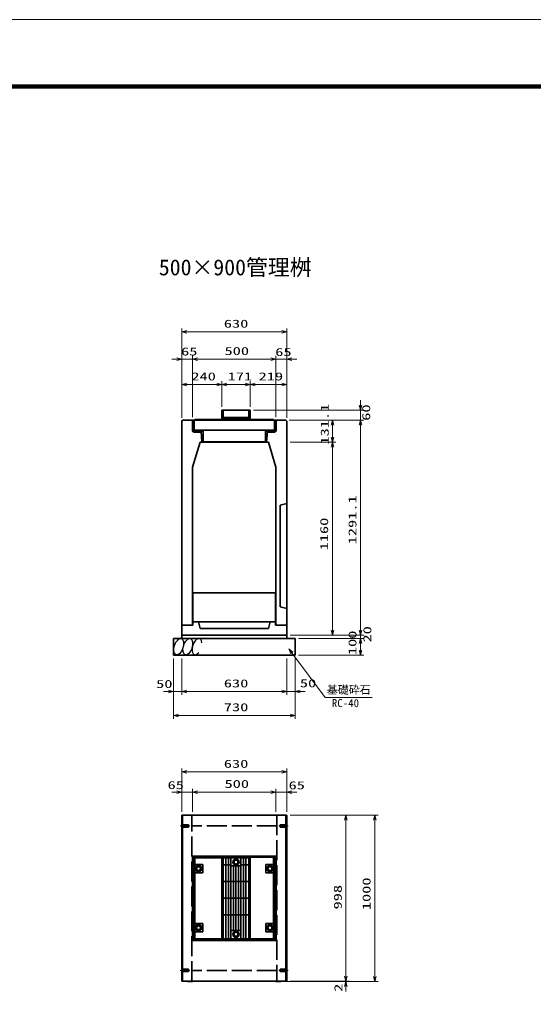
# Model space of a CAD drawing. Units: millimetres on the paper. Extents: x 0 to 841, y 0 to 594.
# Drawn here: x 532.3 to 686.7, y 301.9 to 594 of the extents above; entities that cross this region are included whole.
import ezdxf
from ezdxf.enums import TextEntityAlignment as Align

# ---------------------------------------------------------------- set-up
doc = ezdxf.new("R2010")
doc.units = ezdxf.units.MM
doc.linetypes.add('DASHED', pattern=[7.5, 6, -1.5])
doc.linetypes.add('USER2', pattern=[18.5, 12, -1.5, 3.5, -1.5])
for name, color, linetype, lineweight in [('D-BMK（構造物基準線）', 2, 'USER2', 18), ('D-STR-DIM（寸法）', 7, 'Continuous', 13), ('D-STR-HTXT(基礎砕石-旗)', 7, 'Continuous', 13), ('D-STR-STRF(グリ)', 7, 'Continuous', 25), ('D-STR（構造物）', 1, 'Continuous', 35), ('D-TTL-LINE（区切線）', 7, 'Continuous', 18), ('D-TTL（外枠）', 2, 'Continuous', 140)]:
    doc.layers.add(name, color=color, linetype=linetype, lineweight=lineweight)
doc.layers.add('D-STR-TXT(文字)', color=7, linetype='Continuous')
doc.styles.add('ＭＳ ゴシック', font='')
doc.styles.get('ＭＳ ゴシック').set_extended_font_data('MS Gothic')

# ---------------------------------------------------------------- blocks, each defined once
blk = doc.blocks.new('_Open30')
at = {"color": 7, "linetype": 'Continuous', "lineweight": 13}
for p, q in [((-1, 0.2679), (0, 0)), ((0, 0), (-1, -0.2679)), ((0, 0), (-1, 0))]:
    blk.add_line(p, q, dxfattribs=at)

msp = doc.modelspace()

# ---------------------------------------------------------------- linework, layer by layer
at = {"layer": 'D-BMK（構造物基準線）'}
for p, q in [((580.602, 351.661), (583.452, 351.661)), ((613.027, 351.661), (610.177, 351.661)), ((580.602, 308.261), (583.452, 308.261)), ((613.027, 308.261), (610.177, 308.261))]:
    msp.add_line(p, q, dxfattribs=at)
at = {"layer": 'D-STR-DIM（寸法）'}
for p, q in [((581.064, 492.916), (581.064, 501.125)), ((582.564, 500.125), (611.064, 500.125)), ((612.564, 492.922), (612.564, 501.125)), ((579.564, 491.916), (578.064, 491.916)), ((581.064, 474.319), (581.064, 492.916)), ((581.064, 491.916), (584.314, 491.916)), ((584.314, 474.504), (584.314, 492.916)), ((584.314, 475.504), (584.314, 492.916)), ((585.814, 491.916), (587.314, 491.916)), ((585.814, 491.916), (607.814, 491.916)), ((607.814, 491.922), (606.314, 491.922)), ((609.314, 474.504), (609.314, 492.922)), ((609.314, 475.504), (609.314, 492.916)), ((609.314, 491.922), (612.564, 491.922)), ((612.564, 474.266), (612.564, 492.922)), ((614.064, 491.922), (615.564, 491.922)), ((581.064, 474.319), (581.064, 485.277)), ((593.064, 477.564), (593.064, 485.277)), ((593.064, 477.564), (593.064, 485.277)), ((601.614, 477.564), (601.614, 485.277)), ((601.614, 477.564), (601.614, 485.277)), ((612.564, 474.319), (612.564, 485.277)), ((582.564, 484.277), (591.564, 484.277)), ((594.564, 484.277), (600.114, 484.277)), ((603.114, 484.277), (611.064, 484.277)), ((634.767, 478.064), (634.767, 479.564)), ((602.614, 476.564), (635.767, 476.564)), ((634.767, 473.564), (634.767, 476.564)), ((613.314, 473.564), (635.767, 473.564)), ((613.314, 473.564), (627.269, 473.564)), ((613.314, 473.564), (635.767, 473.564)), ((626.269, 468.511), (626.269, 472.064)), ((634.767, 410.511), (634.767, 472.064)), ((634.767, 472.064), (634.767, 470.564)), ((613.564, 467.011), (627.269, 467.011)), ((613.564, 467.011), (627.269, 467.011)), ((626.269, 410.511), (626.269, 465.511)), ((634.767, 410.511), (634.767, 412.011)), ((613.564, 409.011), (635.767, 409.011)), ((613.564, 409.011), (627.269, 409.011)), ((613.564, 409.011), (635.767, 409.011)), ((634.767, 408.011), (634.767, 409.011)), ((616.064, 408.011), (635.767, 408.011)), ((616.064, 408.011), (635.767, 408.011)), ((634.767, 404.511), (634.767, 406.511)), ((634.767, 406.511), (634.767, 405.011)), ((578.564, 402.011), (578.564, 391.044)), ((578.564, 401.011), (578.564, 383.886)), ((581.064, 402.011), (581.064, 391.044)), ((581.064, 402.011), (581.064, 391.044)), ((612.564, 402.011), (612.564, 391.044)), ((612.564, 401.011), (612.564, 391.044)), ((615.064, 402.011), (615.064, 391.044)), ((615.064, 401.011), (615.064, 383.886)), ((616.064, 403.011), (635.767, 403.011)), ((577.064, 392.044), (575.564, 392.044)), ((578.564, 392.044), (581.064, 392.044)), ((582.564, 392.044), (584.064, 392.044)), ((582.564, 392.044), (611.064, 392.044)), ((611.064, 392.044), (609.564, 392.044)), ((612.564, 392.044), (615.064, 392.044)), ((616.564, 392.044), (618.064, 392.044)), ((580.064, 384.886), (613.564, 384.886)), ((581.064, 355.911), (581.064, 368.888)), ((612.564, 362.868), (612.564, 368.888)), ((582.564, 367.888), (611.064, 367.888)), ((581.064, 355.911), (581.064, 362.838)), ((584.314, 355.911), (584.314, 362.838)), ((584.314, 355.911), (584.314, 362.838)), ((609.314, 355.911), (609.314, 362.838)), ((609.314, 355.911), (609.314, 362.838)), ((612.564, 355.911), (612.564, 362.838)), ((579.564, 361.838), (578.064, 361.838)), ((581.064, 361.838), (584.314, 361.838)), ((585.814, 361.838), (607.814, 361.838)), ((585.814, 361.838), (587.314, 361.838)), ((607.814, 361.838), (606.314, 361.838)), ((609.314, 361.838), (612.564, 361.838)), ((614.064, 361.838), (615.564, 361.838)), ((613.564, 354.911), (631.353, 354.911)), ((631.353, 354.911), (639.993, 354.911)), ((630.353, 306.511), (630.353, 353.411)), ((638.993, 306.411), (638.993, 353.411)), ((630.353, 306.511), (630.353, 308.011)), ((612.314, 304.911), (631.353, 304.911)), ((613.564, 305.011), (631.353, 305.011)), ((613.564, 305.011), (631.353, 305.011)), ((628.916, 304.911), (639.993, 304.911)), ((630.353, 305.011), (630.353, 304.911)), ((630.353, 303.411), (630.353, 301.911))]:
    msp.add_line(p, q, dxfattribs=at)
at = {"layer": 'D-STR-HTXT(基礎砕石-旗)'}
msp.add_lwpolyline([(638.186, 390.314), (624.082, 390.314), (614.078, 403.64)], dxfattribs=at)
at = {"layer": 'D-STR-STRF(グリ)'}
for centre in [(580.159, 405.534), (582.88, 405.534)]:
    msp.add_ellipse(centre, major_axis=(0.79, 2.421), ratio=0.5139, dxfattribs=at)
msp.add_ellipse((585.621, 405.534), major_axis=(0.79, 2.421), ratio=0.5139, start_param=5.3575563, end_param=10.3750652, dxfattribs=at)
at = {"layer": 'D-STR（構造物）'}
for p, q in [((593.065, 476.564), (593.064, 473.614)), ((593.364, 476.564), (593.064, 476.564)), ((593.364, 476.564), (593.364, 473.614)), ((593.464, 476.564), (601.214, 476.564)), ((593.464, 474.364), (593.464, 476.564)), ((601.214, 476.564), (601.214, 474.364)), ((601.314, 476.564), (601.314, 473.614)), ((601.614, 476.564), (601.314, 476.564)), ((601.614, 473.614), (601.614, 476.564)), ((581.314, 473.564), (581.064, 473.319)), ((581.064, 473.319), (581.064, 412.011)), ((581.314, 473.564), (612.314, 473.564)), ((584.264, 473.564), (584.564, 473.564)), ((584.264, 470.514), (584.264, 473.564)), ((584.564, 473.564), (584.564, 470.514)), ((584.764, 473.614), (608.864, 473.614)), ((584.764, 470.614), (584.764, 473.614)), ((593.065, 473.839), (584.989, 473.839)), ((584.989, 473.839), (584.989, 473.614)), ((601.314, 473.914), (593.364, 473.914)), ((601.214, 474.364), (593.464, 474.364)), ((593.614, 473.914), (593.614, 474.364)), ((601.064, 474.364), (601.064, 473.914)), ((608.639, 473.839), (601.614, 473.839)), ((608.639, 473.614), (608.639, 473.839)), ((608.864, 473.614), (608.864, 470.614)), ((609.364, 473.564), (609.064, 473.564)), ((609.064, 473.564), (609.064, 470.514)), ((609.364, 470.514), (609.364, 473.564)), ((612.314, 473.564), (612.564, 473.319)), ((612.564, 473.319), (612.564, 412.011)), ((608.864, 470.614), (584.764, 470.614)), ((584.764, 470.314), (587.189, 470.314)), ((584.989, 470.614), (584.989, 470.314)), ((586.814, 470.314), (586.814, 470.014)), ((586.864, 470.314), (587.114, 467.011)), ((587.189, 470.314), (587.189, 470.614)), ((587.439, 467.114), (587.439, 470.614)), ((606.189, 470.614), (606.189, 467.114)), ((606.439, 470.314), (606.439, 470.614)), ((608.864, 470.314), (606.439, 470.314)), ((606.764, 470.314), (606.514, 467.011)), ((606.814, 470.314), (606.814, 470.014)), ((608.639, 470.614), (608.639, 470.314)), ((586.814, 470.014), (584.764, 470.014)), ((606.814, 470.014), (608.864, 470.014)), ((584.314, 459.511), (586.564, 467.011)), ((586.564, 467.011), (607.064, 467.011)), ((606.189, 467.114), (587.439, 467.114)), ((609.314, 459.511), (607.064, 467.011)), ((584.314, 459.511), (584.314, 412.011)), ((609.314, 459.511), (609.314, 412.011)), ((610.564, 448.011), (612.564, 448.511)), ((610.564, 417.511), (610.564, 448.011)), ((584.389, 421.761), (609.239, 421.761)), ((584.389, 421.761), (584.389, 412.011)), ((609.239, 421.761), (609.239, 412.011)), ((610.564, 417.511), (612.564, 417.011)), ((581.064, 408.011), (581.064, 412.011)), ((581.064, 412.011), (584.389, 412.011)), ((581.064, 412.011), (584.314, 412.011)), ((584.389, 413.011), (609.239, 413.011)), ((586.564, 411.011), (586.064, 413.011)), ((607.064, 411.011), (607.564, 413.011)), ((612.564, 412.011), (609.239, 412.011)), ((609.314, 412.011), (612.564, 412.011)), ((612.564, 408.011), (612.564, 412.011)), ((581.064, 409.011), (612.564, 409.011)), ((586.564, 411.011), (607.064, 411.011)), ((578.564, 408.011), (578.564, 403.011)), ((578.564, 408.011), (615.064, 408.011)), ((615.064, 408.011), (615.064, 403.011)), ((578.564, 403.011), (615.064, 403.011)), ((581.064, 305.011), (581.064, 354.911)), ((581.064, 354.911), (612.564, 354.911)), ((581.314, 305.011), (581.314, 354.911)), ((612.314, 354.911), (612.314, 305.011)), ((612.564, 354.911), (612.564, 305.011)), ((584.264, 342.636), (584.264, 317.286)), ((584.264, 342.636), (609.364, 342.636)), ((584.564, 342.336), (584.564, 317.586)), ((584.564, 342.336), (593.059, 342.336)), ((584.989, 342.636), (584.989, 317.786)), ((593.064, 342.136), (584.989, 342.136)), ((593.064, 317.286), (593.064, 342.636)), ((593.364, 317.586), (593.364, 342.336)), ((593.364, 342.336), (601.314, 342.336)), ((601.214, 342.136), (593.464, 342.136)), ((593.464, 342.136), (593.464, 329.961)), ((594.339, 342.136), (594.339, 329.961)), ((595.089, 329.961), (595.089, 342.136)), ((595.839, 342.136), (595.839, 329.961)), ((598.839, 342.136), (598.839, 329.961)), ((599.589, 329.961), (599.589, 342.136)), ((600.339, 342.136), (600.339, 329.961)), ((601.214, 329.961), (601.214, 342.136)), ((601.314, 317.586), (601.314, 342.336)), ((601.614, 342.636), (601.614, 317.286)), ((601.614, 342.336), (609.064, 342.336)), ((608.639, 342.185), (608.639, 317.737)), ((609.064, 342.336), (609.064, 317.586)), ((609.364, 342.636), (609.364, 317.286)), ((587.339, 340.086), (584.989, 340.086)), ((585.743, 339.436), (585.396, 338.836)), ((585.396, 338.836), (585.743, 338.236)), ((586.435, 339.436), (585.743, 339.436)), ((586.782, 338.836), (586.435, 339.436)), ((586.435, 338.236), (586.782, 338.836)), ((587.339, 340.086), (587.339, 337.586)), ((595.839, 339.961), (593.464, 339.961)), ((595.839, 339.711), (598.839, 339.711)), ((596.589, 329.961), (596.589, 339.711)), ((596.646, 340.811), (596.993, 341.411)), ((596.993, 340.211), (596.646, 340.811)), ((596.993, 341.411), (597.686, 341.411)), ((597.686, 340.211), (596.993, 340.211)), ((597.339, 329.961), (597.339, 339.711)), ((597.686, 341.411), (598.032, 340.811)), ((598.032, 340.811), (597.686, 340.211)), ((598.089, 339.711), (598.089, 329.961)), ((601.214, 339.961), (598.839, 339.961)), ((606.289, 340.086), (606.289, 337.586)), ((608.639, 340.086), (606.289, 340.086)), ((607.193, 339.436), (606.846, 338.836)), ((606.846, 338.836), (607.193, 338.236)), ((607.885, 339.436), (607.193, 339.436)), ((608.232, 338.836), (607.885, 339.436)), ((607.885, 338.236), (608.232, 338.836)), ((587.339, 337.586), (584.989, 337.586)), ((585.743, 338.236), (586.435, 338.236)), ((606.289, 337.586), (608.639, 337.586)), ((607.193, 338.236), (607.885, 338.236)), ((593.464, 334.961), (601.214, 334.961)), ((601.214, 329.961), (593.464, 329.961)), ((593.464, 317.786), (593.464, 329.961)), ((601.214, 329.961), (593.464, 329.961)), ((594.339, 317.786), (594.339, 329.961)), ((595.089, 329.961), (595.089, 317.786)), ((595.839, 317.786), (595.839, 329.961)), ((596.589, 329.961), (596.589, 320.211)), ((597.339, 329.961), (597.339, 320.211)), ((598.089, 320.211), (598.089, 329.961)), ((598.839, 317.786), (598.839, 329.961)), ((599.589, 329.961), (599.589, 317.786)), ((600.339, 317.786), (600.339, 329.961)), ((601.214, 329.961), (601.214, 317.786)), ((593.464, 324.961), (601.214, 324.961)), ((587.339, 322.336), (584.989, 322.336)), ((585.396, 321.086), (585.743, 321.686)), ((585.743, 321.686), (586.435, 321.686)), ((586.435, 321.686), (586.782, 321.086)), ((587.339, 319.836), (587.339, 322.336)), ((606.289, 322.336), (608.639, 322.336)), ((606.289, 319.836), (606.289, 322.336)), ((606.846, 321.086), (607.193, 321.686)), ((607.193, 321.686), (607.885, 321.686)), ((607.885, 321.686), (608.232, 321.086)), ((587.339, 319.836), (584.989, 319.836)), ((585.743, 320.486), (585.396, 321.086)), ((586.435, 320.486), (585.743, 320.486)), ((586.782, 321.086), (586.435, 320.486)), ((595.839, 320.211), (598.839, 320.211)), ((596.993, 319.711), (596.646, 319.111)), ((596.646, 319.111), (596.993, 318.511)), ((597.686, 319.711), (596.993, 319.711)), ((596.993, 318.511), (597.686, 318.511)), ((598.032, 319.111), (597.686, 319.711)), ((597.686, 318.511), (598.032, 319.111)), ((608.639, 319.836), (606.289, 319.836)), ((607.193, 320.486), (606.846, 321.086)), ((607.885, 320.486), (607.193, 320.486)), ((608.232, 321.086), (607.885, 320.486)), ((584.264, 317.286), (609.364, 317.286)), ((584.564, 317.586), (593.059, 317.586)), ((593.064, 317.786), (584.989, 317.786)), ((593.364, 317.586), (601.314, 317.586)), ((601.214, 317.786), (593.464, 317.786)), ((601.614, 317.737), (608.639, 317.737)), ((601.614, 317.586), (609.064, 317.586)), ((612.564, 305.011), (581.064, 305.011)), ((582.814, 304.911), (582.714, 305.011)), ((584.314, 304.911), (582.814, 304.911)), ((584.314, 304.911), (584.414, 305.011)), ((609.314, 304.911), (609.214, 305.011)), ((609.314, 304.911), (610.814, 304.911)), ((610.814, 304.911), (610.914, 305.011))]:
    msp.add_line(p, q, dxfattribs=at)
at = {"layer": 'D-STR（構造物）', "linetype": 'DASHED'}
for p, q in [((584.064, 305.011), (584.064, 354.911)), ((609.564, 354.911), (609.564, 305.011)), ((581.064, 352.011), (583.064, 352.011)), ((581.064, 351.311), (583.064, 351.311)), ((583.064, 351.311), (583.064, 352.011)), ((609.572, 351.729), (584.072, 351.729)), ((612.564, 352.011), (610.564, 352.011)), ((610.564, 351.311), (610.564, 352.011)), ((612.564, 351.311), (610.564, 351.311)), ((581.064, 308.611), (583.064, 308.611)), ((581.064, 307.911), (583.064, 307.911)), ((583.064, 308.611), (583.064, 307.911)), ((609.572, 308.193), (584.072, 308.193)), ((610.564, 308.611), (610.564, 307.911)), ((612.564, 308.611), (610.564, 308.611)), ((612.564, 307.911), (610.564, 307.911))]:
    msp.add_line(p, q, dxfattribs=at)
at = {"layer": 'D-STR（構造物）'}
for centre, radius in [((597.339, 340.811), 0.95), ((586.089, 338.836), 0.95), ((586.089, 338.836), 0.6), ((597.339, 340.811), 0.6), ((607.539, 338.836), 0.95), ((607.539, 338.836), 0.6), ((586.089, 321.086), 0.95), ((586.089, 321.086), 0.6), ((607.539, 321.086), 0.95), ((607.539, 321.086), 0.6), ((597.339, 319.111), 0.95), ((597.339, 319.111), 0.95), ((597.339, 319.111), 0.6)]:
    msp.add_circle(centre, radius, dxfattribs=at)
for centre, radius, start, end in [((584.764, 470.514), 0.5, 180, 270), ((584.764, 470.514), 0.2, 180, 270), ((608.864, 470.514), 0.2, 270, 0), ((608.864, 470.514), 0.5, 270, 0)]:
    msp.add_arc(centre, radius, start, end, dxfattribs=at)
at = {"layer": 'D-TTL-LINE（区切線）'}
msp.add_line((841, 594), (0, 594), dxfattribs=at)
at = {"layer": 'D-TTL（外枠）'}
msp.add_line((820.9, 573.9), (20.1, 573.9), dxfattribs=at)

# ---------------------------------------------------------------- block references
at = {"layer": 'D-STR-DIM（寸法）', "xscale": 1.5, "yscale": 1.5}
for p, rotation in [((581.064, 500.125), 180), ((584.314, 491.916), 180), ((584.314, 491.916), 180), ((612.564, 491.922), 180), ((581.064, 484.277), 180), ((593.064, 484.277), 180), ((601.614, 484.277), 180), ((634.767, 476.564), 270), ((626.269, 473.564), 90), ((634.767, 473.564), 90), ((634.767, 473.564), 90), ((626.269, 467.011), 270), ((626.269, 467.011), 90), ((626.269, 409.011), 270), ((634.767, 409.011), 270), ((634.767, 409.011), 270), ((634.767, 408.011), 90), ((634.767, 408.011), 90), ((634.767, 403.011), 270), ((581.064, 392.044), 180), ((581.064, 392.044), 180), ((615.064, 392.044), 180), ((578.564, 384.886), 180), ((581.064, 367.888), 180), ((584.314, 361.838), 180), ((584.314, 361.838), 180), ((612.564, 361.838), 180), ((630.353, 354.911), 90), ((638.993, 354.911), 90), ((630.353, 305.011), 270), ((630.353, 305.011), 270), ((630.353, 304.911), 90), ((638.993, 304.911), 270)]:
    msp.add_blockref('_Open30', p, dxfattribs=dict(at, rotation=rotation))
for p in [(612.564, 500.125), (581.064, 491.916), (609.314, 491.922), (609.314, 491.916), (593.064, 484.277), (601.614, 484.277), (612.564, 484.277), (578.564, 392.044), (612.564, 392.044), (612.564, 392.044), (615.064, 384.886), (612.564, 367.888), (581.064, 361.838), (609.314, 361.838), (609.314, 361.838)]:
    msp.add_blockref('_Open30', p, dxfattribs=at)
at = {"layer": 'D-STR-HTXT(基礎砕石-旗)', "xscale": 1.5, "yscale": 1.5, "rotation": 126.89552}
msp.add_blockref('_Open30', (613.178, 404.839), dxfattribs=at)

# ---------------------------------------------------------------- texts
at = {"layer": 'D-STR-DIM（寸法）', "style": 'ＭＳ ゴシック', "width": 1.5}
for s, p in [('630', (593.689, 500.662)), ('65', (580.862, 492.31)), ('500', (593.898, 492.454)), ('65', (609.129, 492.145)), ('240', (583.939, 484.815)), ('171', (594.839, 484.815)), ('219', (604.126, 484.815)), ('50', (573.367, 392.411)), ('630', (593.689, 392.581)), ('50', (616.516, 392.618)), ('730', (593.689, 385.424)), ('630', (593.689, 368.425)), ('65', (576.795, 362.026)), ('500', (593.898, 362.375)), ('65', (613.129, 361.962))]:
    msp.add_text(s, height=2.405, dxfattribs=at).set_placement(p, align=Align.BOTTOM_LEFT)
for s, p in [('131.1', (625.894, 466.265)), ('60', (638.349, 473.421)), ('1291.1', (634.23, 436.287)), ('1160', (625.732, 434.469)), ('100', (634.23, 403.011)), ('20', (638.681, 406.792)), ('1000', (638.455, 326.369)), ('998', (629.816, 326.586)), ('2', (629.991, 301.823))]:
    msp.add_text(s, height=2.405, rotation=90, dxfattribs=at).set_placement(p, align=Align.BOTTOM_LEFT)
at = {"layer": 'D-STR-HTXT(基礎砕石-旗)', "style": 'ＭＳ ゴシック'}
for s, p in [('基礎砕石', (624.618, 390.648)), ('RC-40', (626.106, 386.663))]:
    msp.add_text(s, height=2.405, dxfattribs=at).set_placement(p, align=Align.BOTTOM_LEFT)
at = {"layer": 'D-STR-TXT(文字)', "style": 'ＭＳ ゴシック'}
msp.add_text('500×900管理桝', height=4.811, dxfattribs=at).set_placement((574.168, 515.669), align=Align.BOTTOM_LEFT)

doc.saveas('drawing.dxf')
